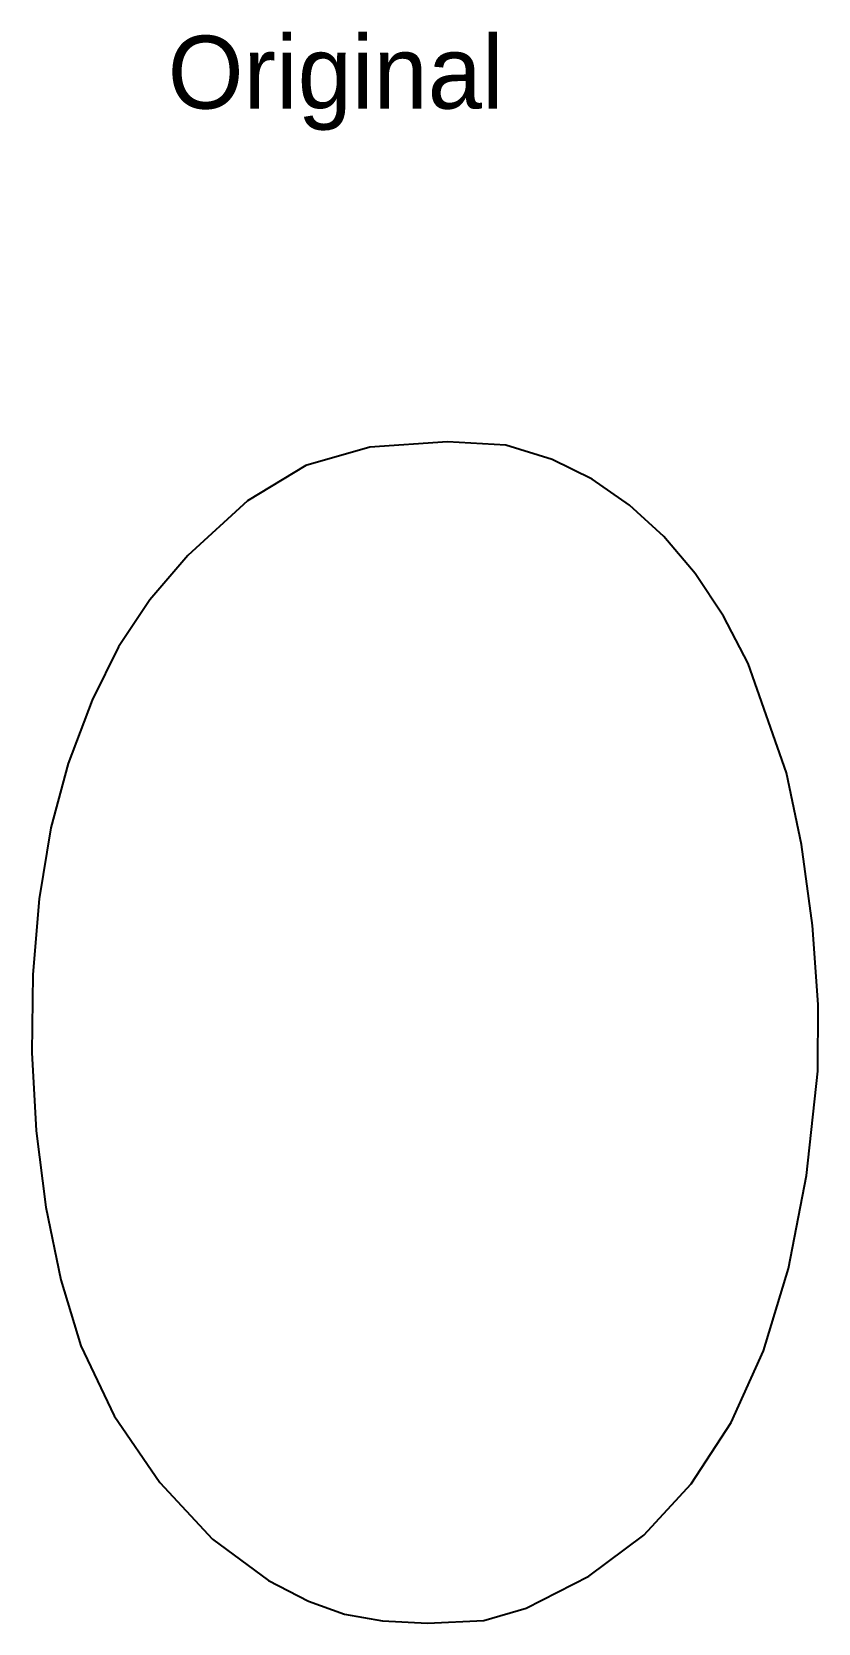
# Model space of a CAD drawing. Extents: x 32 to 177, y 200 to 275.
# Drawn here: x 155.64 to 177.22, y 231.32 to 274.97 of the extents above.
import ezdxf

# ---------------------------------------------------------------- set-up
doc = ezdxf.new("R2010")
doc.units = 0
doc.header["$MEASUREMENT"] = 0
doc.layers.add('Image', color=7, linetype='Continuous')

msp = doc.modelspace()

# ---------------------------------------------------------------- linework, layer by layer
at = {"layer": 'Image'}
for p, q in [((167.047, 263.724), (164.922, 263.581)), ((168.65, 263.633), (167.047, 263.724)), ((169.925, 263.239), (168.65, 263.633)), ((164.922, 263.581), (163.159, 263.07)), ((171.023, 262.697), (169.925, 263.239)), ((163.159, 263.07), (161.559, 262.108)), ((172.046, 261.99), (171.023, 262.697)), ((161.559, 262.108), (159.924, 260.605)), ((172.99, 261.125), (172.046, 261.99)), ((173.849, 260.108), (172.99, 261.125)), ((159.924, 260.605), (158.879, 259.388)), ((174.62, 258.945), (173.849, 260.108)), ((158.879, 259.388), (158.022, 258.098)), ((175.297, 257.643), (174.62, 258.945)), ((158.022, 258.098), (157.296, 256.635)), ((176.35, 254.649), (175.297, 257.643)), ((157.296, 256.635), (156.643, 254.899)), ((156.643, 254.899), (156.169, 253.137)), ((176.76, 252.677), (176.35, 254.649)), ((156.169, 253.137), (155.845, 251.189)), ((177.061, 250.457), (176.76, 252.677)), ((155.845, 251.189), (155.67, 249.114)), ((177.221, 248.288), (177.061, 250.457)), ((155.67, 249.114), (155.644, 246.973)), ((177.209, 246.466), (177.221, 248.288)), ((155.644, 246.973), (155.764, 244.824)), ((176.904, 243.603), (177.209, 246.466)), ((155.764, 244.824), (156.03, 242.728)), ((176.408, 241.046), (176.904, 243.603)), ((156.03, 242.728), (156.44, 240.743)), ((175.718, 238.789), (176.408, 241.046)), ((156.44, 240.743), (156.992, 238.93)), ((156.992, 238.93), (157.905, 237.006)), ((174.829, 236.823), (175.718, 238.789)), ((157.905, 237.006), (159.153, 235.183)), ((173.738, 235.143), (174.829, 236.823)), ((159.153, 235.183), (160.606, 233.623)), ((172.44, 233.74), (173.738, 235.143)), ((160.606, 233.623), (162.136, 232.49)), ((170.932, 232.607), (172.44, 233.74)), ((162.136, 232.49), (163.235, 231.925)), ((169.209, 231.737), (170.932, 232.607)), ((163.235, 231.925), (164.226, 231.569)), ((164.226, 231.569), (165.262, 231.382)), ((165.262, 231.382), (166.5, 231.322)), ((166.5, 231.322), (168.044, 231.391)), ((168.044, 231.391), (169.209, 231.737)), ((169.209, 231.737), (169.209, 231.737))]:
    msp.add_line(p, q, dxfattribs=at)

# ---------------------------------------------------------------- texts
at = {"linetype": 'Continuous', "insert": (159.374, 274.862), "char_height": 2, "attachment_point": 1}
msp.add_mtext_dynamic_manual_height_columns('Original', width=799.61956, gutter_width=10, heights=[0], dxfattribs=at)

doc.saveas('drawing.dxf')
